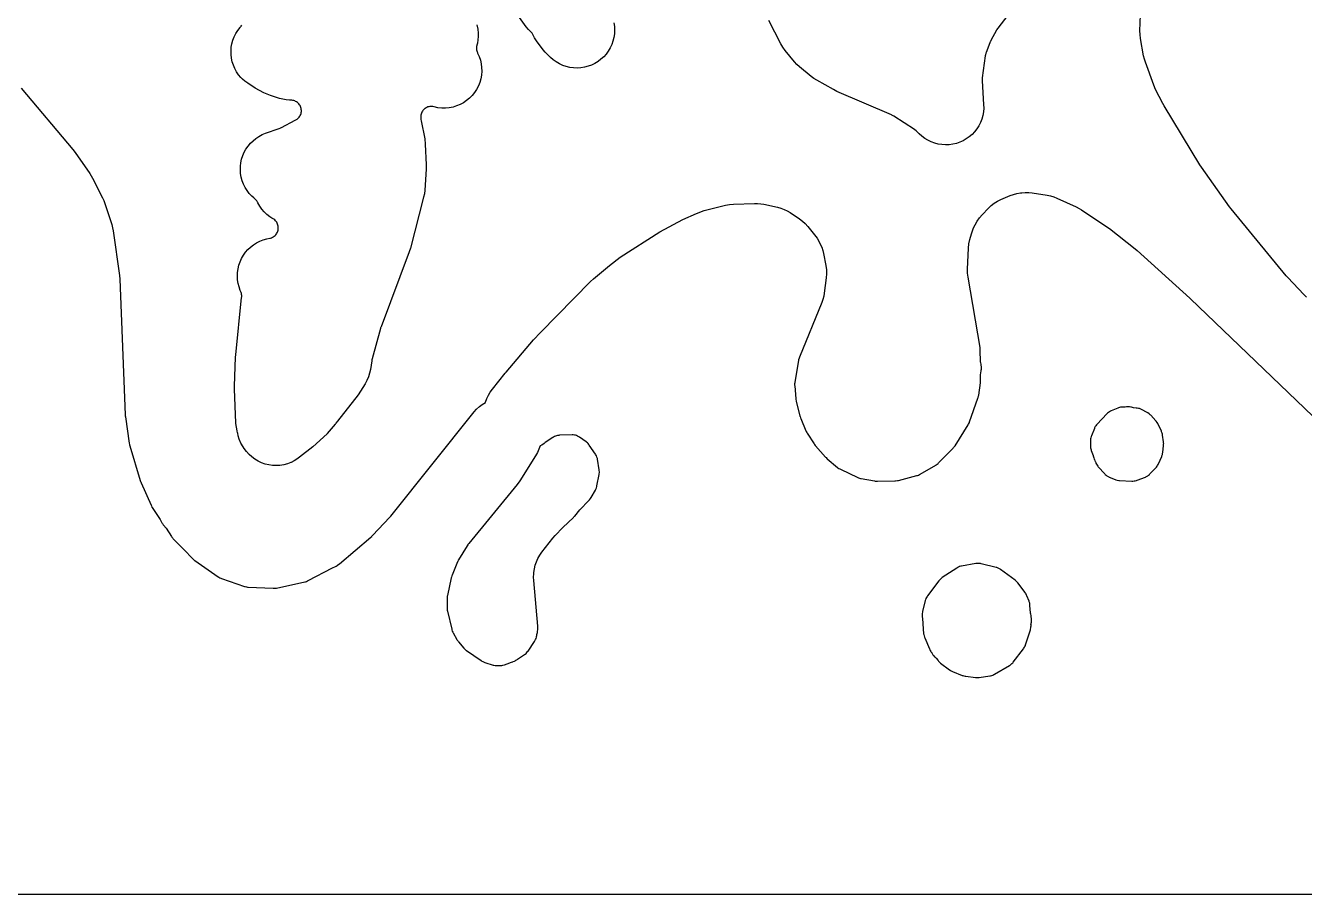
# Model space of a CAD drawing. Header units: millimetres. Extents: x 0 to 300, y 0 to 300.
# Drawn here: x 74.1 to 198.4, y -0.2 to 84.2 of the extents above; entities that cross this region are included whole.
import ezdxf

# ---------------------------------------------------------------- set-up
doc = ezdxf.new("R2010")
doc.units = ezdxf.units.MM
doc.layers.add('CUT', color=7, linetype='CONTINUOUS')

msp = doc.modelspace()

# ---------------------------------------------------------------- linework, layer by layer
at = {"layer": 'CUT'}
for points in [[(170.2202, 86.0755), (168.5855, 83.9666), (168.55, 83.9188), (168.4798, 83.8106), (168.4505, 83.7587), (167.9138, 82.7577), (167.8653, 82.6595), (167.85, 82.6259), (167.808, 82.5247), (167.4573, 81.5938), (167.4313, 81.5186), (167.389, 81.3516), (167.3759, 81.2731), (167.0806, 79.1257), (167.0727, 79.0553), (167.067, 78.9019), (167.0696, 78.8311), (167.2135, 76.5278), (167.2185, 76.1727), (167.1892, 75.8187), (167.1259, 75.4693), (167.0291, 75.1275), (166.8998, 74.7968), (166.7392, 74.48), (166.5487, 74.1803), (166.3302, 73.9003), (166.0857, 73.6427), (165.8175, 73.4099), (165.528, 73.2041), (165.2201, 73.0272), (164.8965, 72.8809), (164.5603, 72.7665), (164.2146, 72.685), (163.8626, 72.6373), (163.5078, 72.6238), (163.1532, 72.6446), (162.8023, 72.6996), (162.4584, 72.7881), (162.1246, 72.9095), (161.8041, 73.0625), (161.4999, 73.2457), (161.2148, 73.4574), (160.9514, 73.6957), (160.72, 73.9263), (160.666, 73.9774), (160.5407, 74.0785), (160.4794, 74.1206), (158.4701, 75.422), (158.4192, 75.4535), (158.3048, 75.5146), (158.2504, 75.5394), (152.9529, 77.8207), (152.6167, 77.9863), (150.9955, 78.8902), (150.7107, 79.0665), (150.4432, 79.2679), (149.3273, 80.1907), (149.0638, 80.431), (148.8248, 80.6958), (147.9338, 81.785), (147.7023, 82.101), (147.5057, 82.4399), (146.3476, 84.7066)], [(131.2711, 84.4794), (131.3241, 84.1248), (131.3424, 83.7668), (131.3257, 83.4086), (131.2742, 83.0539), (131.1884, 82.7058), (131.0691, 82.3677), (130.9174, 82.0429), (130.7348, 81.7344), (130.5229, 81.4451), (130.2839, 81.1779), (130.0201, 80.9353), (129.7338, 80.7195), (129.4278, 80.5326), (129.1051, 80.3764), (128.7687, 80.2524), (128.4219, 80.1618), (128.0678, 80.1054), (127.71, 80.0838), (127.3517, 80.0971), (126.9965, 80.1453), (126.6476, 80.2279), (126.3084, 80.344), (125.9822, 80.4927), (125.672, 80.6724), (125.3808, 80.8816), (125.1114, 81.1181), (124.803, 81.4166), (124.5973, 81.6325), (124.4099, 81.8643), (123.7646, 82.7322), (123.5666, 83.0273), (123.398, 83.3402), (123.3407, 83.4767), (123.2341, 83.5639), (122.9789, 83.8186), (122.7499, 84.097), (122.0953, 84.9774)], [(198.5878, 57.8252), (198.3283, 58.0745), (196.77, 59.7255), (196.6019, 59.9165), (191.2648, 66.4193), (191.1182, 66.6104), (188.374, 70.4406), (188.2182, 70.6766), (184.752, 76.3975), (184.6187, 76.6372), (183.926, 78.0007), (183.7506, 78.4039), (182.9295, 80.6507), (182.8338, 80.9524), (182.7644, 81.2612), (182.4591, 82.9575), (182.4115, 83.3299), (182.4022, 83.7051), (182.4433, 85.2642)], [(117.9621, 84.2679), (118.045, 83.8683), (118.0521, 83.8213), (118.0866, 83.4908), (118.0911, 83.1586), (118.0656, 82.8274), (118.0103, 82.4998), (117.9613, 82.3141), (117.9633, 82.3136), (117.9564, 82.2872), (117.9298, 82.1596), (117.919, 82.061), (117.9179, 81.9617), (117.9264, 81.8629), (117.9444, 81.7653), (117.9718, 81.6699), (118.0084, 81.5776), (118.0272, 81.5408), (118.1786, 81.2055), (118.2957, 80.8567), (118.3774, 80.498), (118.4228, 80.1329), (118.4314, 79.7651), (118.4032, 79.3982), (118.3385, 79.036), (118.2379, 78.6821), (118.1024, 78.3401), (117.9334, 78.0133), (117.7326, 77.705), (117.5019, 77.4184), (117.2438, 77.1562), (116.9607, 76.9212), (116.6555, 76.7157), (116.3313, 76.5417), (115.9914, 76.401), (115.6391, 76.295), (115.2779, 76.2247), (114.9115, 76.191), (114.5436, 76.194), (114.1779, 76.2338), (113.8179, 76.3099), (113.8108, 76.3118), (113.6842, 76.3389), (113.5861, 76.3501), (113.4875, 76.3517), (113.3891, 76.3439), (113.292, 76.3266), (113.1969, 76.3001), (113.1049, 76.2645), (113.0168, 76.2202), (112.9333, 76.1676), (112.8553, 76.1072), (112.7834, 76.0395), (112.7185, 75.9653), (112.6609, 75.8851), (112.6114, 75.7997), (112.5704, 75.71), (112.5382, 75.6167), (112.5151, 75.5208), (112.5014, 75.4231), (112.4972, 75.3245), (112.5025, 75.226), (112.521, 75.1036), (112.5264, 75.0797), (112.5515, 74.9599), (112.8867, 73.2121), (112.9481, 72.699), (113.0462, 70.6891), (113.0411, 70.2467), (112.8951, 68.2138), (112.8559, 67.8809), (112.7865, 67.5531), (111.5001, 62.601), (111.3819, 62.2285), (108.6413, 54.9593), (108.6151, 54.8844), (108.6069, 54.8589), (108.5843, 54.7829), (107.7865, 51.8442), (107.7648, 51.7545), (107.7583, 51.724), (107.7416, 51.6332), (107.6138, 50.8097), (107.5384, 50.4463), (107.4268, 50.0924), (107.2801, 49.7515), (107.0997, 49.4271), (106.421, 48.3399), (104.411, 45.7737), (104.2572, 45.5773), (104.2239, 45.5349), (104.1851, 45.4854), (103.4145, 44.5792), (103.4009, 44.5657), (102.0052, 43.2894), (100.7222, 42.275), (100.4647, 42.0889), (100.1922, 41.9258), (99.9065, 41.7868), (99.8837, 41.7769), (99.5403, 41.6478), (99.1856, 41.5535), (98.8233, 41.4951), (98.457, 41.4731), (98.0903, 41.4877), (97.7269, 41.5388), (97.3705, 41.626), (97.0245, 41.7482), (96.6924, 41.9043), (96.3775, 42.0928), (96.083, 42.3118), (95.8118, 42.559), (95.5666, 42.832), (95.3499, 43.1281), (95.2404, 43.2946), (95.033, 43.6522), (94.867, 44.0307), (94.7594, 44.378), (94.7117, 44.6216), (94.7033, 44.6645), (94.6645, 44.8625), (94.5299, 45.5489), (94.5221, 45.6353), (94.3924, 48.8928), (94.3923, 49.1837), (94.5035, 52.0049), (94.5202, 52.2391), (95.0963, 57.798), (95.1019, 57.8684), (95.1024, 57.9957), (95.0927, 58.0967), (95.0731, 58.1962), (95.0437, 58.2933), (94.9615, 58.4915), (94.8413, 58.826), (94.754, 59.1706), (94.7004, 59.522), (94.6811, 59.8769), (94.6961, 60.2321), (94.7453, 60.5841), (94.8283, 60.9297), (94.9443, 61.2657), (95.0923, 61.5889), (95.2707, 61.8963), (95.4781, 62.185), (95.7123, 62.4524), (95.9713, 62.6959), (96.2526, 62.9132), (96.5536, 63.1023), (96.8714, 63.2614), (97.2032, 63.3891), (97.5457, 63.4842), (97.8211, 63.5464), (97.8888, 63.5635), (98.008, 63.603), (98.0995, 63.6437), (98.1866, 63.6932), (98.2684, 63.7509), (98.3442, 63.8164), (98.4132, 63.8889), (98.4748, 63.9679), (98.5283, 64.0525), (98.5734, 64.142), (98.6094, 64.2354), (98.6361, 64.3319), (98.6533, 64.4306), (98.6607, 64.5304), (98.6583, 64.6305), (98.6462, 64.7299), (98.6243, 64.8277), (98.593, 64.9228), (98.5525, 65.0144), (98.5033, 65.1016), (98.4458, 65.1836), (98.3805, 65.2595), (98.3081, 65.3287), (98.2293, 65.3905), (98.0424, 65.5094), (98.0432, 65.5108), (97.8421, 65.6388), (97.5579, 65.8617), (97.297, 66.1114), (97.0619, 66.3855), (96.8548, 66.6813), (96.6778, 66.996), (96.67, 67.0116), (96.6378, 67.0723), (96.5722, 67.1771), (96.512, 67.2552), (96.4446, 67.3271), (96.2809, 67.4712), (96.2811, 67.4714), (96.0847, 67.6442), (95.8418, 67.9037), (95.6251, 68.1854), (95.4367, 68.4867), (95.2782, 68.8048), (95.1513, 69.1368), (95.0569, 69.4795), (94.9961, 69.8296), (94.9695, 70.184), (94.9771, 70.5394), (95.0191, 70.8923), (95.095, 71.2395), (95.204, 71.5778), (95.3452, 71.9039), (95.5173, 72.2149), (95.7186, 72.5078), (95.9472, 72.7799), (96.2011, 73.0286), (96.4778, 73.2517), (96.7748, 73.447), (97.0892, 73.6126), (97.4181, 73.7472), (98.7304, 74.2111), (98.837, 74.253), (98.8724, 74.2683), (98.9758, 74.3174), (100.3114, 75.0088), (100.3721, 75.0421), (100.4768, 75.1099), (100.5546, 75.1718), (100.626, 75.241), (100.6903, 75.3168), (100.747, 75.3985), (100.7955, 75.4853), (100.8353, 75.5764), (100.866, 75.6709), (100.8875, 75.768), (100.8994, 75.8667), (100.9016, 75.9661), (100.8942, 76.0652), (100.8772, 76.1631), (100.8508, 76.259), (100.8152, 76.3518), (100.7707, 76.4407), (100.7178, 76.5249), (100.657, 76.6035), (100.5888, 76.6759), (100.5139, 76.7413), (100.433, 76.7991), (100.3469, 76.8487), (100.2564, 76.8898), (100.1623, 76.9219), (100.0655, 76.9447), (99.967, 76.9579), (99.7514, 76.9658), (99.4258, 76.9923), (99.1038, 77.0476), (98.7879, 77.1313), (97.9069, 77.4071), (97.5673, 77.5321), (97.2416, 77.6899), (96.4159, 78.1416), (95.6861, 78.606), (95.3991, 78.8086), (95.1882, 78.9899), (95.0183, 79.1598), (94.7936, 79.4325), (94.5961, 79.7254), (94.4277, 80.036), (94.2899, 80.3614), (94.184, 80.6984), (94.1109, 81.0441), (94.0713, 81.3952), (94.0657, 81.7484), (94.094, 82.1006), (94.1559, 82.4484), (94.251, 82.7887), (94.3784, 83.1183), (94.5368, 83.4341), (94.7248, 83.7332), (94.9406, 84.013), (94.9942, 84.0759), (95.0515, 84.1585), (95.1005, 84.2462)], [(73.6754, 78.1264), (78.7057, 72.1556), (78.9103, 71.8889), (80.3412, 69.8355), (80.6036, 69.3966), (81.5833, 67.4648), (81.7014, 67.208), (81.7994, 66.9429), (82.4691, 64.8911), (82.5564, 64.577), (82.6155, 64.2564), (83.2164, 59.9304), (83.2484, 59.5721), (83.7766, 46.4088), (83.7825, 46.3205), (83.7853, 46.2908), (83.7959, 46.2029), (84.1728, 43.6512), (84.1948, 43.5323), (84.2037, 43.4925), (84.2343, 43.3755), (85.2452, 40.0152), (85.2785, 39.916), (85.2908, 39.8828), (85.3303, 39.7859), (86.2958, 37.6135), (86.3211, 37.5595), (86.3833, 37.4463), (86.4152, 37.3959), (87.1783, 36.2456), (87.3549, 35.9136), (87.3892, 35.8527), (87.473, 35.7268), (87.5159, 35.6716), (87.7453, 35.3909), (88.2784, 34.5872), (88.3163, 34.533), (88.4062, 34.4214), (88.4512, 34.373), (89.239, 33.5631), (89.2803, 33.5126), (89.3357, 33.4488), (89.4674, 33.3218), (89.4964, 33.2985), (90.3316, 32.4398), (90.3799, 32.3925), (90.4913, 32.2978), (90.5458, 32.2578), (92.8144, 30.6742), (92.8698, 30.6374), (92.974, 30.5783), (93.0833, 30.5292), (93.1457, 30.5062), (95.3808, 29.7429), (95.4441, 29.7229), (95.5603, 29.695), (95.6785, 29.678), (95.7447, 29.6732), (98.1489, 29.5541), (98.2119, 29.5523), (98.3252, 29.5568), (98.4378, 29.5712), (98.4996, 29.5833), (101.2287, 30.182), (101.2897, 30.1968), (101.3975, 30.2307), (101.502, 30.2739), (101.5583, 30.3017), (103.9127, 31.5288), (104.2201, 31.6789), (104.2752, 31.7073), (104.3709, 31.7648), (104.3952, 31.7825), (104.4045, 31.7876), (104.5471, 31.8836), (104.6091, 31.9332), (107.6685, 34.5293), (107.7388, 34.5924), (107.7619, 34.6144), (107.8285, 34.6815), (109.4936, 36.4566), (109.537, 36.5047), (109.5513, 36.5212), (109.5928, 36.571), (117.6998, 46.689), (117.9379, 46.958), (118.2011, 47.2025), (118.487, 47.4202), (118.7927, 47.6089), (118.8048, 47.6148), (118.812, 47.644), (118.9295, 47.9787), (119.0786, 48.3005), (119.2582, 48.6064), (119.4663, 48.8936), (120.7176, 50.4553), (120.7937, 50.5471), (123.4743, 53.6787), (124.1348, 54.3994), (129.0048, 59.3516), (129.2795, 59.604), (130.8417, 60.8991), (131.8854, 61.7192), (135.7268, 64.1852), (137.9756, 65.3588), (139.3099, 65.9692), (140.0515, 66.242), (142.1253, 66.7665), (142.5138, 66.8427), (142.9083, 66.8768), (144.9399, 66.942), (145.2491, 66.939), (145.5571, 66.9099), (145.8614, 66.855), (147.176, 66.5605), (147.4984, 66.4727), (147.8115, 66.356), (148.1126, 66.2113), (148.3994, 66.0399), (149.306, 65.4405), (149.6028, 65.2221), (149.8763, 64.975), (150.1236, 64.7019), (150.7842, 63.8943), (151.0244, 63.565), (151.2266, 63.2111), (151.3369, 62.9906), (151.4709, 62.6896), (151.5774, 62.3779), (151.6556, 62.0578), (151.8856, 60.8911), (151.9415, 60.495), (151.9541, 60.0951), (151.9231, 59.6963), (151.7286, 58.2327), (151.6738, 57.9225), (151.5927, 57.6182), (151.4857, 57.3219), (149.3003, 51.9939), (149.2721, 51.9193), (149.2248, 51.7531), (149.2095, 51.6748), (148.8589, 49.5691), (148.8503, 49.5097), (148.8416, 49.402), (148.842, 49.2939), (148.846, 49.234), (148.9593, 47.9489), (148.9654, 47.8931), (148.9856, 47.7731), (148.9982, 47.7183), (149.3594, 46.2785), (149.3738, 46.2254), (149.4116, 46.1124), (149.4321, 46.0613), (149.9458, 44.8473), (149.9709, 44.7913), (150.033, 44.6739), (150.0651, 44.6217), (150.7425, 43.5707), (150.7725, 43.5261), (150.8427, 43.4333), (150.8775, 43.3924), (151.8571, 42.2833), (151.8933, 42.2438), (151.9763, 42.1629), (152.0167, 42.1278), (153.0019, 41.303), (153.0499, 41.2646), (153.1407, 41.201), (153.2367, 41.1456), (153.2918, 41.1183), (154.9938, 40.3218), (155.0499, 40.297), (155.1535, 40.259), (155.26, 40.2301), (155.3201, 40.2178), (156.6174, 39.9825), (156.6855, 39.9719), (156.8342, 39.9596), (156.9031, 39.9589), (158.5763, 39.9826), (158.6616, 39.9864), (158.845, 40.0112), (158.9283, 40.0302), (160.715, 40.4948), (160.7773, 40.5125), (160.8871, 40.5521), (160.9929, 40.6014), (161.0496, 40.6327), (162.5578, 41.5114), (162.6121, 41.5448), (162.7058, 41.6112), (162.7932, 41.6858), (162.8388, 41.7304), (164.236, 43.1586), (164.2873, 43.2138), (164.3884, 43.3419), (164.4303, 43.4046), (165.7074, 45.4295), (165.7481, 45.4982), (165.8233, 45.6539), (165.8519, 45.7284), (166.6608, 48.0278), (166.6822, 48.094), (166.7182, 48.2405), (166.7297, 48.3091), (166.9022, 49.5102), (166.9089, 49.5639), (166.9167, 49.6807), (166.9172, 49.7347), (166.9122, 50.2739), (166.9773, 50.6655), (166.9864, 50.7286), (166.995, 50.8429), (166.9933, 50.9575), (166.9882, 51.021), (166.965, 51.244), (166.956, 51.3133), (166.9308, 51.4367), (166.9011, 51.5326), (166.9007, 51.5336), (166.8901, 52.6897), (166.8884, 52.7468), (166.8774, 52.8701), (166.8688, 52.9266), (165.6952, 59.7767), (165.6498, 60.164), (165.6457, 60.5538), (165.7329, 62.6005), (165.7751, 63.0206), (165.8652, 63.4331), (166.0172, 63.977), (166.1159, 64.2791), (166.2403, 64.5715), (166.3813, 64.867), (166.5703, 65.2134), (166.7952, 65.5376), (167.0537, 65.8359), (167.6735, 66.4779), (167.9413, 66.7289), (168.2328, 66.952), (168.5451, 67.1448), (168.8751, 67.3056), (169.7799, 67.6917), (170.1075, 67.8134), (170.4453, 67.9035), (170.79, 67.961), (170.9292, 67.9775), (171.2336, 67.9995), (171.3503, 67.9978), (171.463, 67.9962), (171.5989, 67.9942), (171.6108, 67.9941), (171.9333, 67.9583), (173.3835, 67.7298), (173.707, 67.6639), (174.0233, 67.5691), (174.3299, 67.4464), (176.2164, 66.5905), (176.4815, 66.4572), (176.7349, 66.3028), (179.1925, 64.6666), (179.4315, 64.4932), (181.9357, 62.5184), (182.1226, 62.3607), (187.2407, 57.7404), (187.3213, 57.6654), (203.1588, 42.483)], [(296.1703, -0.175), (3.5, -0.175)]]:
    msp.add_lwpolyline(points, dxfattribs=at)
for points in [[(178.1798, 41.6007), (178.23, 41.5173), (178.3027, 41.4191), (178.3469, 41.3676), (178.9817, 40.6624), (179.0257, 40.6157), (179.1104, 40.5371), (179.1833, 40.4807), (179.261, 40.4312), (179.3636, 40.3781), (179.4225, 40.3526), (179.9833, 40.1238), (180.0591, 40.0954), (180.1993, 40.056), (180.3431, 40.0329), (180.4238, 40.0268), (181.6233, 39.9715), (181.6965, 39.97), (181.8281, 39.9775), (181.9318, 39.9942), (182.0591, 40.0284), (182.1281, 40.0528), (182.9317, 40.3603), (182.9906, 40.3844), (183.0934, 40.4346), (183.1716, 40.4819), (183.2452, 40.5359), (183.331, 40.6117), (183.3758, 40.6568), (183.9547, 41.2674), (183.9963, 41.3132), (184.0657, 41.4005), (184.1147, 41.4746), (184.168, 41.5725), (184.1939, 41.6287), (184.5172, 42.3704), (184.5432, 42.4344), (184.5816, 42.5527), (184.6084, 42.6741), (184.6183, 42.7425), (184.6996, 43.417), (184.7057, 43.4791), (184.709, 43.5801), (184.7099, 43.6003), (184.7041, 43.7032), (184.7001, 43.7281), (184.6955, 43.7658), (184.598, 44.4425), (184.5862, 44.5118), (184.5559, 44.6347), (184.5136, 44.7541), (184.4852, 44.8184), (184.1687, 45.4915), (184.1354, 45.5577), (184.0664, 45.6719), (183.9858, 45.7784), (183.9366, 45.8338), (183.449, 46.3551), (183.394, 46.4107), (183.2871, 46.5023), (183.1709, 46.5817), (183.1029, 46.6203), (182.5395, 46.9201), (182.4737, 46.9529), (182.3509, 47.0028), (182.2494, 47.0322), (182.119, 47.0558), (182.0458, 47.0632), (181.7828, 47.083), (181.5818, 47.1394), (181.5157, 47.1563), (181.3948, 47.178), (181.2973, 47.186), (181.1994, 47.1846), (181.1021, 47.1739), (180.9819, 47.1489), (180.9667, 47.1446), (180.8144, 47.156), (180.7454, 47.1596), (180.6209, 47.1568), (180.5223, 47.1451), (180.4254, 47.1238), (180.3069, 47.0854), (180.2428, 47.0593), (179.6039, 46.7812), (179.54, 46.7515), (179.4293, 46.6897), (179.3464, 46.6319), (179.25, 46.5495), (179.2, 46.4999), (178.2326, 45.491), (178.1866, 45.4407), (178.1105, 45.3444), (178.0575, 45.2622), (178.0011, 45.1532), (177.9742, 45.0906), (177.6842, 44.3676), (177.6602, 44.3031), (177.6253, 44.1841), (177.6069, 44.087), (177.5956, 43.9635), (177.5943, 43.8946), (177.5972, 43.3658), (177.5989, 43.3043), (177.6091, 43.1938), (177.6248, 43.1068), (177.6539, 42.9997), (177.6738, 42.9414), (177.8485, 42.4652), (177.8526, 42.4276), (177.8758, 42.3219), (177.9099, 42.2193), (177.9661, 42.0957), (177.9894, 42.0538), (178.0339, 41.9455), (178.0502, 41.9154), (178.1021, 41.7739), (178.127, 41.7108)], [(115.0989, 28.8519), (115.0856, 28.7801), (115.0689, 28.6229), (115.0668, 28.5499), (115.064, 27.6892), (115.0662, 27.6062), (115.0865, 27.4275), (115.1031, 27.3461), (115.5174, 25.5784), (115.5344, 25.5129), (115.5733, 25.3975), (115.623, 25.2863), (115.655, 25.2266), (116.0213, 24.5799), (116.0536, 24.5257), (116.1311, 24.4133), (116.1703, 24.3639), (116.68, 23.7494), (116.7236, 23.6992), (116.8084, 23.6146), (116.9007, 23.5382), (116.9548, 23.4995), (118.3776, 22.5303), (118.4354, 22.493), (118.544, 22.4335), (118.6578, 22.3847), (118.7228, 22.3623), (119.531, 22.1051), (119.6064, 22.0834), (119.7449, 22.0556), (119.8856, 22.0433), (119.964, 22.0429), (120.2271, 22.0489), (120.2892, 22.0516), (120.4005, 22.0639), (120.488, 22.0814), (120.5955, 22.1129), (120.6539, 22.1342), (121.148, 22.327), (121.2404, 22.3434), (121.3313, 22.3683), (121.4419, 22.41), (121.5016, 22.4373), (121.6021, 22.4861), (121.666, 22.5192), (121.7424, 22.5664), (121.8504, 22.6227), (121.9158, 22.6639), (122.5885, 23.1134), (122.6457, 23.1537), (122.7429, 23.2336), (122.8139, 23.3046), (122.8937, 23.4019), (122.934, 23.4591), (123.5645, 24.4034), (123.604, 24.4659), (123.6661, 24.5838), (123.7055, 24.6823), (123.7419, 24.8105), (123.7566, 24.883), (123.7727, 24.9754), (123.8016, 25.0572), (123.8264, 25.1612), (123.8402, 25.2673), (123.843, 25.3778), (123.8676, 25.5189), (123.877, 25.5805), (123.8866, 25.6923), (123.8864, 25.8046), (123.8821, 25.8667), (123.4825, 30.3126), (123.4677, 30.6432), (123.4828, 30.9739), (123.4947, 31.1051), (123.5437, 31.4561), (123.6263, 31.8007), (123.7417, 32.1357), (123.8888, 32.4581), (124.0663, 32.7648), (124.2725, 33.053), (125.3528, 34.4184), (125.5838, 34.6833), (126.3154, 35.4455), (127.336, 36.4355), (127.3932, 36.4937), (127.412, 36.5138), (127.4662, 36.5748), (127.9633, 37.1621), (128.8394, 38.0747), (128.8973, 38.1388), (129.0094, 38.2883), (129.0548, 38.3618), (129.4797, 39.1003), (129.5174, 39.1702), (129.5744, 39.3012), (129.6165, 39.4378), (129.6335, 39.5153), (129.8431, 40.6206), (129.8533, 40.6814), (129.8645, 40.7919), (129.8657, 40.8804), (129.8577, 40.9912), (129.8493, 41.0523), (129.6834, 42.0868), (129.6688, 42.1639), (129.6312, 42.3001), (129.5894, 42.4047), (129.5229, 42.5294), (129.4804, 42.5954), (128.8825, 43.4685), (128.8452, 43.5205), (128.7719, 43.6093), (128.7073, 43.6746), (128.6193, 43.7488), (128.5678, 43.7867), (127.9309, 44.2328), (127.868, 44.2745), (127.7492, 44.3402), (127.6495, 44.3822), (127.5459, 44.4135), (127.4396, 44.4336), (127.3042, 44.4446), (127.2288, 44.4448), (125.9792, 44.4137), (125.9111, 44.4104), (125.7892, 44.3956), (125.6936, 44.3746), (125.6004, 44.3445), (125.5106, 44.3057), (125.403, 44.2464), (125.3458, 44.2093), (124.6032, 43.7016), (124.4972, 43.625), (124.4957, 43.6271), (124.2671, 43.47), (124.0988, 43.3769), (123.9941, 43.0621), (123.8479, 42.7339), (123.6705, 42.4215), (122.1377, 40.0069), (121.8762, 39.6454), (117.1627, 33.9005), (117.0921, 33.8082), (117.0695, 33.7762), (117.0056, 33.6791), (116.1807, 32.3253), (116.1529, 32.2776), (116.0987, 32.1708), (116.0766, 32.1202), (115.542, 30.8269), (115.5184, 30.7659), (115.4766, 30.6308), (115.4616, 30.5671)], [(162.5878, 22.7715), (162.7774, 22.5307), (162.8178, 22.4817), (162.8963, 22.3984), (162.9819, 22.3225), (163.0321, 22.2836), (163.9021, 21.641), (163.9504, 21.6069), (164.0409, 21.551), (164.1358, 21.5028), (164.1901, 21.4793), (165.1273, 21.0972), (165.1864, 21.0746), (165.2953, 21.0411), (165.4067, 21.0174), (165.4693, 21.0084), (166.4355, 20.8914), (166.4988, 20.8851), (166.6133, 20.8815), (166.7276, 20.8882), (166.7907, 20.8961), (167.8111, 21.0477), (167.8785, 21.0593), (167.9981, 21.089), (168.0907, 21.1218), (168.2024, 21.1738), (168.2621, 21.207), (169.7229, 22.0667), (169.7803, 22.1023), (169.8787, 22.1736), (169.9515, 22.2376), (170.0348, 22.3262), (170.0774, 22.3786), (171.0846, 23.6778), (171.1216, 23.7278), (171.1823, 23.822), (171.2239, 23.9011), (171.2672, 24.0044), (171.2875, 24.0632), (171.7577, 25.5318), (171.776, 25.5937), (171.8012, 25.7072), (171.8131, 25.7991), (171.8175, 25.9153), (171.8156, 25.9798), (171.8109, 26.0683), (171.8178, 26.0929), (171.8343, 26.157), (171.8558, 26.2743), (171.8642, 26.3689), (171.8637, 26.4881), (171.8588, 26.5542), (171.8298, 26.8507), (171.8212, 26.9207), (171.7964, 27.0452), (171.7669, 27.142), (171.7521, 27.1776), (171.7144, 27.8901), (171.7082, 27.9676), (171.6856, 28.1058), (171.6481, 28.2406), (171.6211, 28.3136), (171.412, 28.8361), (171.3882, 28.8921), (171.339, 28.9899), (171.2816, 29.0831), (171.2465, 29.1327), (170.55, 30.0745), (170.5057, 30.1314), (170.4183, 30.2274), (170.3216, 30.3141), (170.2645, 30.358), (168.8647, 31.3786), (168.8074, 31.4183), (168.6992, 31.4819), (168.6084, 31.524), (168.49, 31.5654), (168.4226, 31.5835), (166.9743, 31.9352), (166.9029, 31.9506), (166.7726, 31.9684), (166.6678, 31.9719), (166.5367, 31.9627), (166.4644, 31.952), (165.0689, 31.7092), (164.9974, 31.6949), (164.871, 31.6593), (164.7737, 31.6207), (164.6572, 31.5601), (164.5953, 31.5216), (163.1872, 30.5945), (163.1204, 30.5478), (163.008, 30.4537), (162.9071, 30.3474), (162.8563, 30.2838), (161.7521, 28.8166), (161.7106, 28.7585), (161.6441, 28.6487), (161.6, 28.5563), (161.5567, 28.4355), (161.5377, 28.3667), (161.2738, 27.3085), (161.2571, 27.2327), (161.2383, 27.0944), (161.2346, 26.9548), (161.2389, 26.8773), (161.2959, 26.1899), (161.296, 26.1794), (161.302, 26.1164), (161.3828, 25.1422), (161.3912, 25.0662), (161.4172, 24.931), (161.4576, 24.7994), (161.4858, 24.7283), (161.9415, 23.6658), (161.9672, 23.6093), (162.0201, 23.5107), (162.0813, 23.4171), (162.1187, 23.3675), (162.1288, 23.3547), (162.2507, 23.153), (162.2873, 23.0956), (162.3605, 22.9972), (162.4427, 22.9062), (162.4918, 22.8591)]]:
    msp.add_lwpolyline(points, close=True, dxfattribs=at)

doc.saveas('drawing.dxf')
